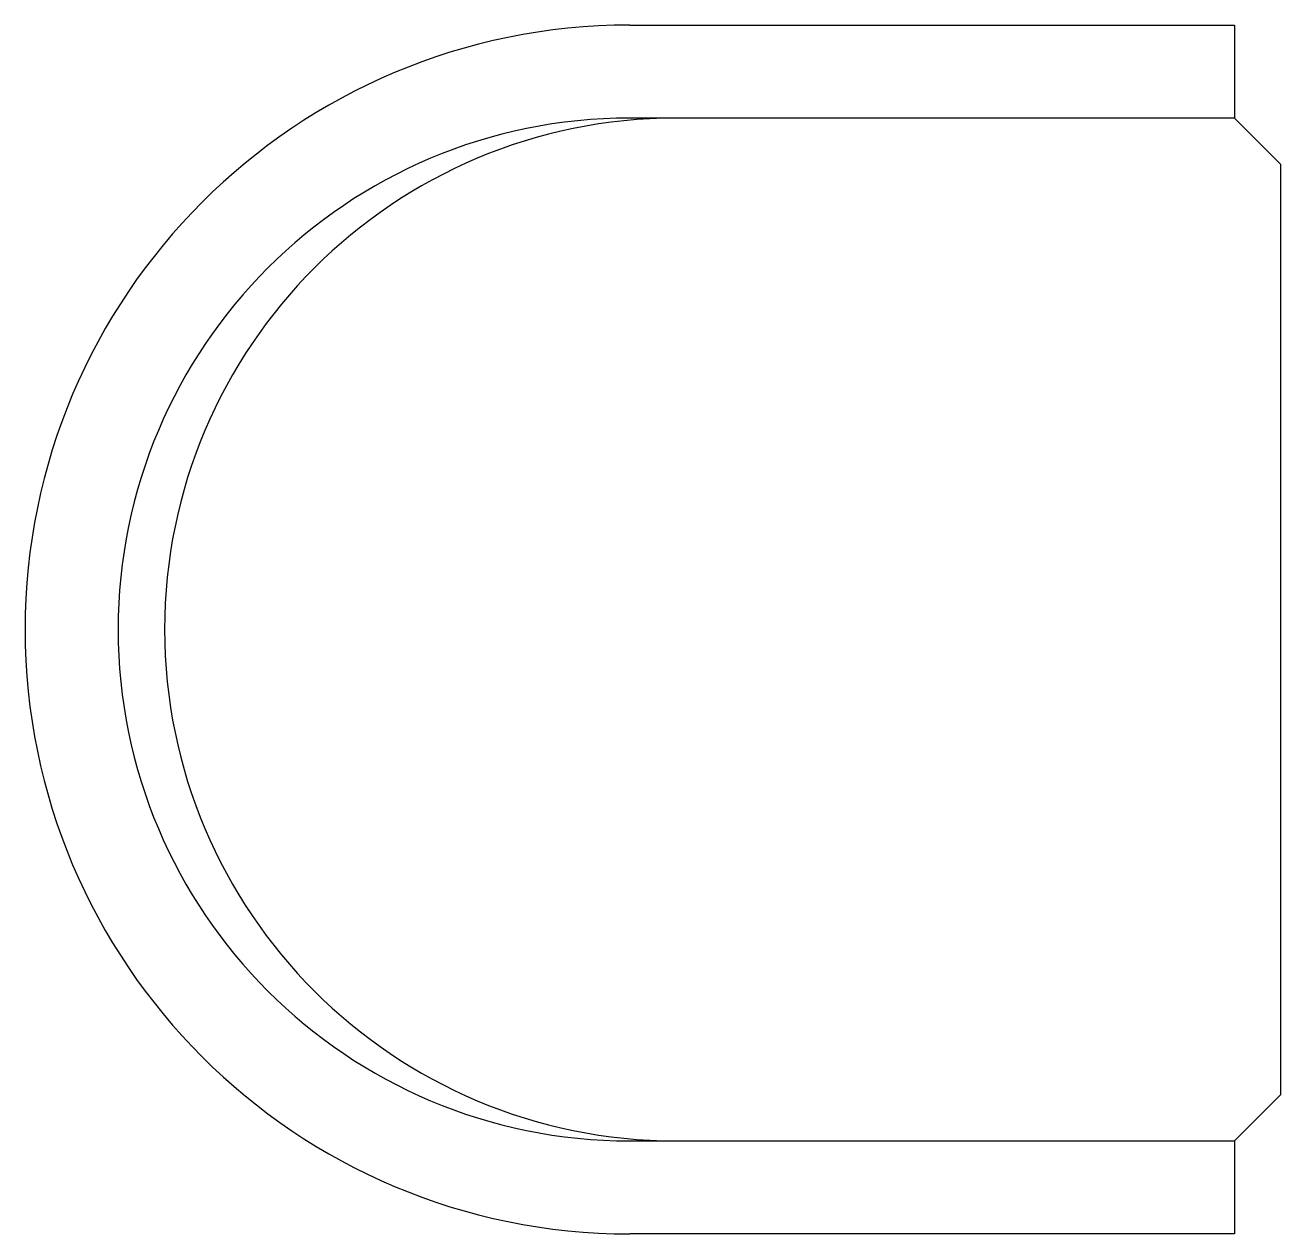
# Model space of a CAD drawing. Extents: x -0.686 to 0, y -0.33 to 0.33.
import ezdxf

# ---------------------------------------------------------------- set-up
doc = ezdxf.new("R2010")
doc.units = 0
doc.header["$LTSCALE"] = 2
doc.layers.get('0').update_dxf_attribs({"linetype": 'CONTINUOUS'})

msp = doc.modelspace()

# ---------------------------------------------------------------- linework, layer by layer
at = {"color": 0, "linetype": 'BYBLOCK'}
for p, q in [((-0.3556, 0.3302), (-0.0254, 0.3302)), ((-0.0254, 0.3302), (-0.0254, 0.2794)), ((-0.0254, 0.2794), (-0.3556, 0.2794)), ((0, 0.254), (-0.0254, 0.2794)), ((0, -0.254), (0, 0.254)), ((-0.0254, -0.2794), (0, -0.254)), ((-0.3556, -0.2794), (-0.0254, -0.2794)), ((-0.0254, -0.2794), (-0.0254, -0.3302)), ((-0.0254, -0.3302), (-0.3556, -0.3302))]:
    msp.add_line(p, q, dxfattribs=at)
for centre, radius in [((-0.3556, 0), 0.3302), ((-0.3556, 0), 0.2794), ((-0.3302, 0), 0.2794)]:
    msp.add_arc(centre, radius, 90, 270, dxfattribs=at)

doc.saveas('drawing.dxf')
